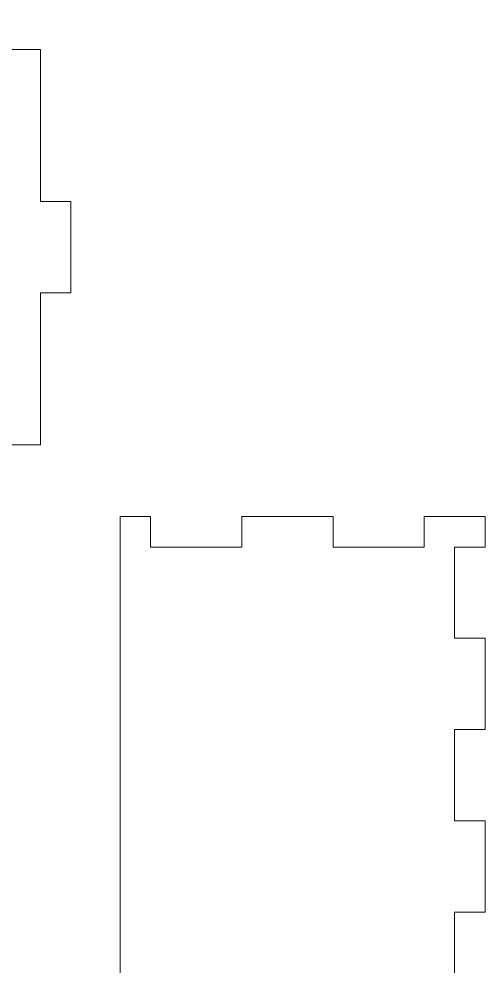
# Model space of a CAD drawing. Header units: inches. Extents: x -11.2 to 11.8, y -8.6 to 8.5.
# Drawn here: x -0.203 to 1.713, y 0.624 to 4.516 of the extents above; entities that cross this region are included whole.
import ezdxf

# ---------------------------------------------------------------- set-up
doc = ezdxf.new("R2010")
doc.units = ezdxf.units.IN
doc.header["$MEASUREMENT"] = 0
doc.layers.add('Layer 1', color=7, linetype='Continuous')
doc.layers.add('Tiny token holder', color=7, linetype='Continuous')

msp = doc.modelspace()

# ---------------------------------------------------------------- linework, layer by layer
at = {"layer": 'Layer 1', "color": 240, "lineweight": 9}
for points in [[(0.338, 2.4707), (0.338, 2.4707), (0.213, 2.4707), (0.213, 2.4707)], [(0.213, 2.4707), (0.213, 2.4707), (0.213, 2.3457), (0.213, 2.3457)], [(0.338, 2.3457), (0.338, 2.3457), (0.338, 2.4707), (0.338, 2.4707)], [(1.088, 2.4707), (1.088, 2.4707), (0.713, 2.4707), (0.713, 2.4707)], [(0.713, 2.4707), (0.713, 2.4707), (0.713, 2.3457), (0.713, 2.3457)], [(1.088, 2.3457), (1.088, 2.3457), (1.088, 2.4707), (1.088, 2.4707)], [(1.588, 2.4707), (1.588, 2.4707), (1.463, 2.4707), (1.463, 2.4707)], [(1.463, 2.4707), (1.463, 2.4707), (1.463, 2.3457), (1.463, 2.3457)], [(1.713, 2.4707), (1.713, 2.4707), (1.588, 2.4707), (1.588, 2.4707)], [(1.713, 2.3457), (1.713, 2.3457), (1.713, 2.4707), (1.713, 2.4707)], [(0.213, 2.3457), (0.213, 2.3457), (0.213, -7.7793), (0.213, -7.7793)], [(0.713, 2.3457), (0.713, 2.3457), (0.338, 2.3457), (0.338, 2.3457)], [(1.463, 2.3457), (1.463, 2.3457), (1.088, 2.3457), (1.088, 2.3457)], [(1.588, 1.9707), (1.588, 1.9707), (1.588, 2.3457), (1.588, 2.3457)], [(1.588, 2.3457), (1.588, 2.3457), (1.713, 2.3457), (1.713, 2.3457)], [(1.713, 1.9707), (1.713, 1.9707), (1.588, 1.9707), (1.588, 1.9707)], [(1.713, 1.5957), (1.713, 1.5957), (1.713, 1.9707), (1.713, 1.9707)], [(1.588, 1.2207), (1.588, 1.2207), (1.588, 1.5957), (1.588, 1.5957)], [(1.588, 1.5957), (1.588, 1.5957), (1.713, 1.5957), (1.713, 1.5957)], [(1.713, 1.2207), (1.713, 1.2207), (1.588, 1.2207), (1.588, 1.2207)], [(1.713, 0.8457), (1.713, 0.8457), (1.713, 1.2207), (1.713, 1.2207)], [(1.588, 0.4707), (1.588, 0.4707), (1.588, 0.8457), (1.588, 0.8457)], [(1.588, 0.8457), (1.588, 0.8457), (1.713, 0.8457), (1.713, 0.8457)]]:
    msp.add_open_spline(points, degree=3, dxfattribs=at)
at = {"layer": 'Tiny token holder', "color": 240, "lineweight": 9}
msp.add_open_spline([(-3.4648, 3.7661), (-3.4648, 3.7661), (-3.5898, 3.7661), (-3.5898, 3.7661), (-3.5898, 3.7661), (-3.5898, 3.7661), (-3.5898, 3.3911), (-3.5898, 3.3911), (-3.5898, 3.3911), (-3.5898, 3.3911), (-3.4648, 3.3911), (-3.4648, 3.3911), (-3.4648, 3.3911), (-3.4648, 3.3911), (-3.4648, 2.7661), (-3.4648, 2.7661), (-3.4648, 2.7661), (-3.4648, 2.7661), (-1.4975, 2.7661), (-1.4975, 2.7661), (-1.4975, 2.7661), (-1.4975, 2.7661), (-1.4975, 2.6411), (-1.4975, 2.6411), (-1.4975, 2.6411), (-1.4975, 2.6411), (-1.1225, 2.6411), (-1.1225, 2.6411), (-1.1225, 2.6411), (-1.1225, 2.6411), (-1.1225, 2.7661), (-1.1225, 2.7661), (-1.1225, 2.7661), (-1.1225, 2.7661), (-0.1148, 2.7661), (-0.1148, 2.7661), (-0.1148, 2.7661), (-0.1148, 2.7661), (-0.1148, 3.3911), (-0.1148, 3.3911), (-0.1148, 3.3911), (-0.1148, 3.3911), (0.0102, 3.3911), (0.0102, 3.3911), (0.0102, 3.3911), (0.0102, 3.3911), (0.0102, 3.7661), (0.0102, 3.7661), (0.0102, 3.7661), (0.0102, 3.7661), (-0.1148, 3.7661), (-0.1148, 3.7661), (-0.1148, 3.7661), (-0.1148, 3.7661), (-0.1148, 4.3911), (-0.1148, 4.3911), (-0.1148, 4.3911), (-0.1148, 4.3911), (-1.1225, 4.3911), (-1.1225, 4.3911), (-1.1225, 4.3911), (-1.1225, 4.3911), (-1.1225, 4.5161), (-1.1225, 4.5161), (-1.1225, 4.5161), (-1.1225, 4.5161), (-1.4975, 4.5161), (-1.4975, 4.5161), (-1.4975, 4.5161), (-1.4975, 4.5161), (-1.4975, 4.3911), (-1.4975, 4.3911), (-1.4975, 4.3911), (-1.4975, 4.3911), (-3.4648, 4.3911), (-3.4648, 4.3911), (-3.4648, 4.3911), (-3.4648, 4.3911), (-3.4648, 3.7661), (-3.4648, 3.7661)], degree=3, knots=[0, 0, 0, 0, 0.047619, 0.047619, 0.047619, 0.047619, 0.095238, 0.095238, 0.095238, 0.095238, 0.142857, 0.142857, 0.142857, 0.142857, 0.190476, 0.190476, 0.190476, 0.190476, 0.238095, 0.238095, 0.238095, 0.238095, 0.285714, 0.285714, 0.285714, 0.285714, 0.333333, 0.333333, 0.333333, 0.333333, 0.380952, 0.380952, 0.380952, 0.380952, 0.428571, 0.428571, 0.428571, 0.428571, 0.47619, 0.47619, 0.47619, 0.47619, 0.52381, 0.52381, 0.52381, 0.52381, 0.571429, 0.571429, 0.571429, 0.571429, 0.619048, 0.619048, 0.619048, 0.619048, 0.666667, 0.666667, 0.666667, 0.666667, 0.714286, 0.714286, 0.714286, 0.714286, 0.761905, 0.761905, 0.761905, 0.761905, 0.809524, 0.809524, 0.809524, 0.809524, 0.857143, 0.857143, 0.857143, 0.857143, 0.904762, 0.904762, 0.904762, 0.904762, 1, 1, 1, 1], dxfattribs=at)

doc.saveas('drawing.dxf')
